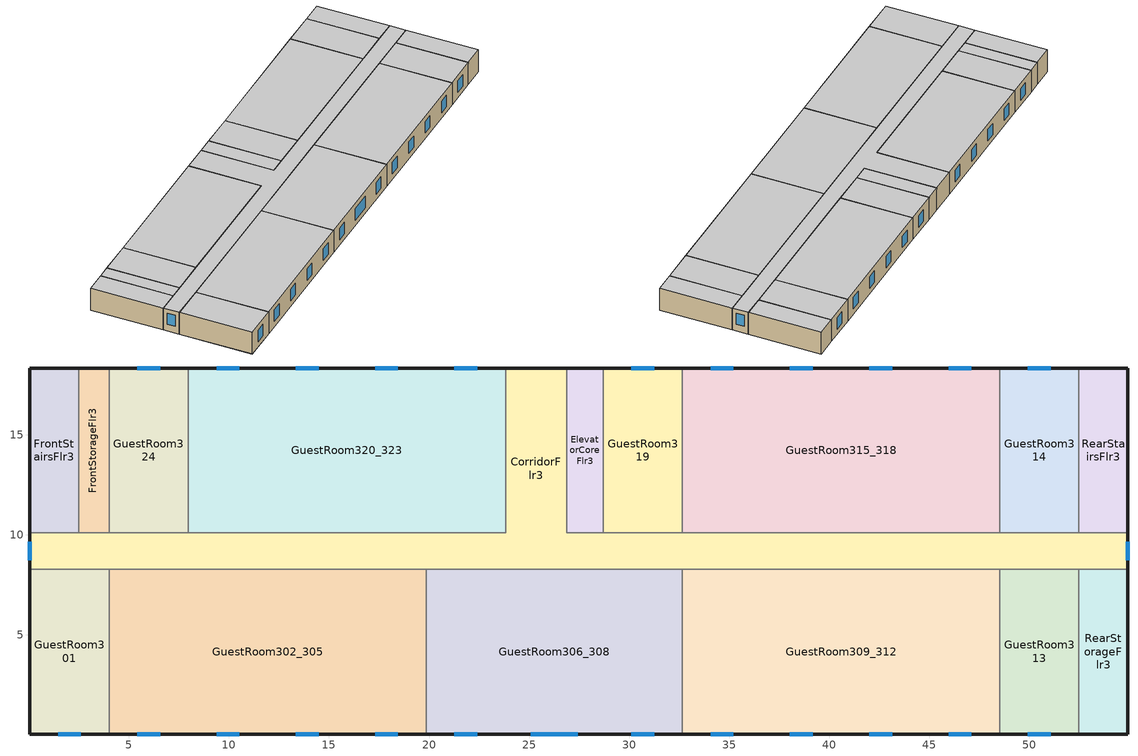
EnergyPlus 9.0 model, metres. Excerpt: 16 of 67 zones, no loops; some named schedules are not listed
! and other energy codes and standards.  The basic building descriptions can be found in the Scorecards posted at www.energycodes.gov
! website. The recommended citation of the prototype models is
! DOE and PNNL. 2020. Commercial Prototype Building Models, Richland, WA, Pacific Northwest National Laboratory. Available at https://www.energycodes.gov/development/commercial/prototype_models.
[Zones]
RearStairsFlr3
 floor to RearStairsFlr2 (int_slab_floor): 54.91,10.11 52.47,10.11 52.47,18.34 54.91,18.34 z6.1
 wall outside (res_ext_wall): 54.91,10.11 54.91,18.34 52.47,18.34 z6.1:8.84
 wall to GuestRoom314 (int_wall): 52.47,18.34 52.47,10.11 z6.1:8.84
 wall to CorridorFlr3 (int_wall): 52.47,10.11 54.91,10.11 z6.1:8.84
 ceiling to RearStairsFlr4 (int_slab_ceiling): 52.47,10.11 54.91,10.11 54.91,18.34 52.47,18.34 z8.84
CorridorFlr3
 floor to CorridorFlr2 (int_slab_floor): 54.91,8.28 0.05,8.28 0.05,10.11 23.82,10.11 23.82,18.34 26.87,18.34 26.87,10.11 54.91,10.11 z6.1
 wall outside (res_ext_wall): 54.91,8.28 54.91,10.11 / 26.87,18.34 23.82,18.34 / 0.05,10.11 0.05,8.28 z6.1:8.84
 wall to GuestRoom314 (int_wall): 52.47,10.11 48.51,10.11 z6.1:8.84
 wall to GuestRoom315_318 (int_wall): 48.51,10.11 32.66,10.11 z6.1:8.84
 wall to GuestRoom319 (int_wall): 32.66,10.11 28.7,10.11 z6.1:8.84
 wall to ElevatorCoreFlr3 (int_wall): 28.7,10.11 26.87,10.11 26.87,18.34 z6.1:8.84
 wall to GuestRoom320_323 (int_wall): 23.82,18.34 23.82,10.11 7.97,10.11 z6.1:8.84
 wall to GuestRoom324 (int_wall): 7.97,10.11 4.01,10.11 z6.1:8.84
 wall to FrontStorageFlr3 (int_wall): 4.01,10.11 2.49,10.11 z6.1:8.84
 wall to FrontStairsFlr3 (int_wall): 2.49,10.11 0.05,10.11 z6.1:8.84
 wall to GuestRoom301 (int_wall): 0.05,8.28 4.01,8.28 z6.1:8.84
 wall to GuestRoom302_305 (int_wall): 4.01,8.28 19.86,8.28 z6.1:8.84
 wall to GuestRoom306_308 (int_wall): 19.86,8.28 32.66,8.28 z6.1:8.84
 wall to GuestRoom309_312 (int_wall): 32.66,8.28 48.51,8.28 z6.1:8.84
 wall to GuestRoom313 (int_wall): 48.51,8.28 52.47,8.28 z6.1:8.84
 wall to RearStorageFlr3 (int_wall): 52.47,8.28 54.91,8.28 z6.1:8.84
 window (ResWindow_U_0.51_SHGC_0.25): 54.91,8.73 54.91,9.66 / 0.05,9.66 0.05,8.73 z6.94:8.36
 ceiling to CorridorFlr4 (int_slab_ceiling): 0.05,8.28 54.91,8.28 54.91,10.11 26.87,10.11 26.87,18.34 23.82,18.34 23.82,10.11 0.05,10.11 z8.84
RearStorageFlr3
 floor to RearStorageFlr2 (int_slab_floor): 54.91,0.05 52.47,0.05 52.47,8.28 54.91,8.28 z6.1
 wall outside (res_ext_wall): 52.47,0.05 54.91,0.05 54.91,8.28 z6.1:8.84
 wall to GuestRoom313 (int_wall): 52.47,8.28 52.47,0.05 z6.1:8.84
 ceiling to RearStorageFlr4 (int_slab_ceiling): 52.47,0.05 54.91,0.05 54.91,8.28 52.47,8.28 z8.84
GuestRoom301
 floor to GuestRoom201 (int_slab_floor): 4.01,0.05 0.05,0.05 0.05,8.28 4.01,8.28 z6.1
 wall outside (res_ext_wall): 0.05,8.28 0.05,0.05 4.01,0.05 z6.1:8.84
 wall to GuestRoom302_305 (int_wall): 4.01,0.05 4.01,8.28 z6.1:8.84
 window (ResWindow_U_0.51_SHGC_0.25): 1.46,0.05 2.6,0.05 z6.75:8.19
 ceiling to GuestRoom401 (int_slab_ceiling): 0.05,0.05 4.01,0.05 4.01,8.28 0.05,8.28 z8.84
GuestRoom302_305
 floor to GuestRoom202_205 (int_slab_floor): 19.86,0.05 4.01,0.05 4.01,8.28 19.86,8.28 z6.1
 wall outside (res_ext_wall): 4.01,0.05 19.86,0.05 z6.1:8.84
 wall to GuestRoom306_308 (int_wall): 19.86,0.05 19.86,8.28 z6.1:8.84
 window (ResWindow_U_0.51_SHGC_0.25): 5.42,0.05 6.56,0.05 / 9.39,0.05 10.52,0.05 / 13.35,0.05 14.49,0.05 / 17.31,0.05 18.45,0.05 z6.75:8.19
 ceiling to GuestRoom402_405 (int_slab_ceiling): 4.01,0.05 19.86,0.05 19.86,8.28 4.01,8.28 z8.84
GuestRoom306_308
 floor to GuestRoom206_208 (int_slab_floor): 32.66,0.05 19.86,0.05 19.86,8.28 32.66,8.28 z6.1
 wall outside (res_ext_wall): 19.86,0.05 32.66,0.05 z6.1:8.84
 wall to GuestRoom309_312 (int_wall): 32.66,0.05 32.66,8.28 z6.1:8.84
 window (ResWindow_U_0.51_SHGC_0.25): 21.27,0.05 22.41,0.05 / 25.08,0.05 27.44,0.05 / 30.11,0.05 31.25,0.05 z6.75:8.19
 ceiling to GuestRoom406_408 (int_slab_ceiling): 19.86,0.05 32.66,0.05 32.66,8.28 19.86,8.28 z8.84
GuestRoom309_312
 floor to GuestRoom209_212 (int_slab_floor): 48.51,0.05 32.66,0.05 32.66,8.28 48.51,8.28 z6.1
 wall outside (res_ext_wall): 32.66,0.05 48.51,0.05 z6.1:8.84
 wall to GuestRoom313 (int_wall): 48.51,0.05 48.51,8.28 z6.1:8.84
 window (ResWindow_U_0.51_SHGC_0.25): 34.07,0.05 35.21,0.05 / 38.04,0.05 39.18,0.05 / 42,0.05 43.14,0.05 / 45.96,0.05 47.1,0.05 z6.75:8.19
 ceiling to GuestRoom409_412 (int_slab_ceiling): 32.66,0.05 48.51,0.05 48.51,8.28 32.66,8.28 z8.84
GuestRoom313
 floor to GuestRoom213 (int_slab_floor): 52.47,0.05 48.51,0.05 48.51,8.28 52.47,8.28 z6.1
 wall outside (res_ext_wall): 48.51,0.05 52.47,0.05 z6.1:8.84
 window (ResWindow_U_0.51_SHGC_0.25): 49.92,0.05 51.06,0.05 z6.75:8.19
 ceiling to GuestRoom413 (int_slab_ceiling): 48.51,0.05 52.47,0.05 52.47,8.28 48.51,8.28 z8.84
GuestRoom314
 floor to GuestRoom214 (int_slab_floor): 52.47,10.11 48.51,10.11 48.51,18.34 52.47,18.34 z6.1
 wall outside (res_ext_wall): 52.47,18.34 48.51,18.34 z6.1:8.84
 wall to GuestRoom315_318 (int_wall): 48.51,18.34 48.51,10.11 z6.1:8.84
 window (ResWindow_U_0.51_SHGC_0.25): 51.06,18.34 49.92,18.34 z6.75:8.19
 ceiling to GuestRoom414 (int_slab_ceiling): 48.51,10.11 52.47,10.11 52.47,18.34 48.51,18.34 z8.84
GuestRoom315_318
 floor to GuestRoom215_218 (int_slab_floor): 48.51,10.11 32.66,10.11 32.66,18.34 48.51,18.34 z6.1
 wall outside (res_ext_wall): 48.51,18.34 32.66,18.34 z6.1:8.84
 wall to GuestRoom319 (int_wall): 32.66,18.34 32.66,10.11 z6.1:8.84
 window (ResWindow_U_0.51_SHGC_0.25): 47.1,18.34 45.96,18.34 / 43.14,18.34 42,18.34 / 39.18,18.34 38.04,18.34 / 35.21,18.34 34.07,18.34 z6.75:8.19
 ceiling to GuestRoom415_418 (int_slab_ceiling): 32.66,10.11 48.51,10.11 48.51,18.34 32.66,18.34 z8.84
ElevatorCoreFlr3
 floor to ElevatorCoreFlr2 (int_slab_floor): 28.7,10.11 26.87,10.11 26.87,18.34 28.7,18.34 z6.1
 wall outside (res_ext_wall): 28.7,18.34 26.87,18.34 z6.1:8.84
 wall to GuestRoom319 (int_wall): 28.7,10.11 28.7,18.34 z6.1:8.84
 ceiling to ElevatorCoreFlr4 (int_slab_ceiling): 26.87,10.11 28.7,10.11 28.7,18.34 26.87,18.34 z8.84
GuestRoom319
 floor to GuestRoom219 (int_slab_floor): 32.66,10.11 28.7,10.11 28.7,18.34 32.66,18.34 z6.1
 wall outside (res_ext_wall): 32.66,18.34 28.7,18.34 z6.1:8.84
 window (ResWindow_U_0.51_SHGC_0.25): 31.25,18.34 30.11,18.34 z6.75:8.19
 ceiling to GuestRoom419 (int_slab_ceiling): 28.7,10.11 32.66,10.11 32.66,18.34 28.7,18.34 z8.84
GuestRoom320_323
 floor to GuestRoom220_223 (int_slab_floor): 23.82,10.11 7.97,10.11 7.97,18.34 23.82,18.34 z6.1
 wall outside (res_ext_wall): 23.82,18.34 7.97,18.34 z6.1:8.84
 wall to GuestRoom324 (int_wall): 7.97,18.34 7.97,10.11 z6.1:8.84
 window (ResWindow_U_0.51_SHGC_0.25): 22.41,18.34 21.27,18.34 / 18.45,18.34 17.31,18.34 / 14.49,18.34 13.35,18.34 / 10.52,18.34 9.39,18.34 z6.75:8.19
 ceiling to GuestRoom420_423 (int_slab_ceiling): 7.97,10.11 23.82,10.11 23.82,18.34 7.97,18.34 z8.84
GuestRoom324
 floor to GuestRoom224 (int_slab_floor): 7.97,10.11 4.01,10.11 4.01,18.34 7.97,18.34 z6.1
 wall outside (res_ext_wall): 7.97,18.34 4.01,18.34 z6.1:8.84
 wall to FrontStorageFlr3 (int_wall): 4.01,18.34 4.01,10.11 z6.1:8.84
 window (ResWindow_U_0.51_SHGC_0.25): 6.56,18.34 5.42,18.34 z6.75:8.19
 ceiling to GuestRoom424 (int_slab_ceiling): 4.01,10.11 7.97,10.11 7.97,18.34 4.01,18.34 z8.84
FrontStorageFlr3
 floor to FrontStorageFlr2 (int_slab_floor): 4.01,10.11 2.49,10.11 2.49,18.34 4.01,18.34 z6.1
 wall outside (res_ext_wall): 4.01,18.34 2.49,18.34 z6.1:8.84
 wall to FrontStairsFlr3 (int_wall): 2.49,18.34 2.49,10.11 z6.1:8.84
 ceiling to FrontStorageFlr4 (int_slab_ceiling): 2.49,10.11 4.01,10.11 4.01,18.34 2.49,18.34 z8.84
FrontStairsFlr3
 floor to FrontStairsFlr2 (int_slab_floor): 2.49,10.11 0.05,10.11 0.05,18.34 2.49,18.34 z6.1
 wall outside (res_ext_wall): 2.49,18.34 0.05,18.34 0.05,10.11 z6.1:8.84
 ceiling to FrontStairsFlr4 (int_slab_ceiling): 0.05,10.11 2.49,10.11 2.49,18.34 0.05,18.34 z8.84
[Building]
HotelSmall: North Axis {deg}=90; Terrain=Suburbs; Loads Convergence Tolerance Value=0.04; Temperature Convergence Tolerance Value {deltaC}=0.4; Solar Distribution=FullExterior; Maximum Number of Warmup Days=25; Minimum Number of Warmup Days=6
[Site:Location]
Site:Location=Ho.Chi.Minh.City-Tan.Son.Nhat.AP_VNM WMO=489000; Latitude {N+ S-}=10.82; Longitude {W- E+}=106.67; Time Zone Relative to GMT {GMT+/-}=7; Elevation {m}=5
[SizingPeriod:DesignDay] Day of Month=21; Dry-Bulb Temperature Range Modifier Type=DefaultMultipliers; Humidity Condition Type=Wetbulb; Barometric Pressure {Pa}=101265; Rain {Yes/No}=No; Snow on ground {Yes/No}=No; Daylight Savings Time Indicator=No
Name | Month | Day Type | Maximum Dry-Bulb Temperature {C} | Daily Dry-Bulb Temperature Range {C} | Wetbulb at Maximum Dry-Bulb {C} | Wind Speed {m/s} design conditions vs. traditional 6.71 m/s (15 mph) | Wind Direction {Degrees; N=0, S=180} | Solar Model Indicator | Clearness {0.0 to 1.1} | Wind Speed {m/s} design conditions vs. traditional 3.35 m/s (7mph) | ASHRAE Clear Sky Optical Depth for Beam Irradiance (taub) | ASHRAE Clear Sky Optical Depth for Diffuse Irradiance (taud)
Ho.Chi.Minh.City-Tan.Son.Nhat.AP_VNM Ann Htg 99.6% Condns DB | 12 | WinterDesignDay | 20.1 | 0 | 20.1 | 1.8 | 0 | ASHRAEClearSky | 0
Ho.Chi.Minh.City-Tan.Son.Nhat.AP_VNM Ann Clg .4% Condns DB=>MWB | 4 | SummerDesignDay | 35.2 | 8.5 | 25.8 |  | 160 | ASHRAETau |  | 4.1 | 0.542 | 1.901
[Site:WaterMainsTemperature]
Calculation Method=Correlation; Annual average outdoor air temperature {C}=27.6; Maximum difference in monthly average outdoor air temperatures {C}=3.2
[Site:GroundTemperature:FCfactorMethod]
January Ground Temperature {C}=26.9; February Ground Temperature {C}=26.7; March Ground Temperature {C}=26; April Ground Temperature {C}=26.4; May Ground Temperature {C}=27.5; June Ground Temperature {C}=28.3; July Ground Temperature {C}=29.2; August Ground Temperature {C}=29; September Ground Temperature {C}=28.9; October Ground Temperature {C}=27.2; November Ground Temperature {C}=27.5; December Ground Temperature {C}=27.6
[Material:NoMass]
CP02 CARPET PAD: VeryRough, 0.21648, 0.9, 0.7, 0.8
Res_Exterior_Wall_Insulation: MediumSmooth, 1.90342, 0.9, 0.7, 0.7
[Construction]
int_wall: G01 13mm gypsum board, G01 13mm gypsum board
int_slab_floor: 100mm Normalweight concrete floor, CP02 CARPET PAD
int_slab_ceiling: CP02 CARPET PAD, 100mm Normalweight concrete floor
res_ext_wall: F07 25mm stucco, G01 16mm gypsum board, Res_Exterior_Wall_Insulation, G01 16mm gypsum board
ResWindow_U_0.51_SHGC_0.25: Residential Window Glazing Layer
[Material]
Name | Roughness | Thickness {m} | Conductivity {W/m-K} | Density {kg/m3} | Specific Heat {J/kg-K} | Thermal Absorptance | Solar Absorptance | Visible Absorptance | Absorptance:Thermal | Absorptance:Solar | Absorptance:Visible
F07 25mm stucco | Smooth | 0.0254 | 0.72 | 1856 | 840 | 0.9 | 0.7 | 0.7
G01 13mm gypsum board | Smooth | 0.0127 | 0.16 | 800 | 1090 |  |  |  | 0.9 | 0.7 | 0.5
G01 16mm gypsum board | MediumSmooth | 0.0159 | 0.16 | 800 | 1090
100mm Normalweight concrete floor | MediumRough | 0.1016 | 2.31 | 2322 | 832
[WindowMaterial:SimpleGlazingSystem]
Residential Window Glazing Layer: U-Factor {W/m2-K}=2.89591; Solar Heat Gain Coefficient=0.25; Visible Transmittance=0.25
[Zone] Type=1; Multiplier=1
RearStairsFlr3; CorridorFlr3; RearStorageFlr3; GuestRoom301; GuestRoom302_305; GuestRoom306_308; GuestRoom309_312; GuestRoom313; GuestRoom314; GuestRoom315_318; ElevatorCoreFlr3; GuestRoom319; GuestRoom320_323; GuestRoom324; FrontStorageFlr3; FrontStairsFlr3
[People] Number of People Calculation Method=People; Fraction Radiant=0.3; Sensible Heat Fraction=autocalculate; Activity Level Schedule=Activity_Sch; Mean Radiant Temperature Calculation Type=ZoneAveraged
Name | Zone or ZoneList | Number of People Schedule | Number of People
CorridorFlr3_People | CorridorFlr3 | AlwaysOff | 0
ElevatorCoreFlr3_People | ElevatorCoreFlr3 | AlwaysOff | 0
FrontStairsFlr3_People | FrontStairsFlr3 | AlwaysOff | 0
FrontStorageFlr3_People | FrontStorageFlr3 | AlwaysOff | 0
GuestRoom301_People | GuestRoom301 | AlwaysOff | 1.5
GuestRoom302_305_People | GuestRoom302_305 | AlwaysOff | 6
GuestRoom306_308_People | GuestRoom306_308 | AlwaysOff | 4.5
GuestRoom309_312_People | GuestRoom309_312 | GuestRoom_Occ_Sch | 6
GuestRoom313_People | GuestRoom313 | AlwaysOff | 1.5
GuestRoom314_People | GuestRoom314 | GuestRoom_Occ_Sch | 1.5
GuestRoom315_318_People | GuestRoom315_318 | GuestRoom_Occ_Sch | 6
GuestRoom319_People | GuestRoom319 | AlwaysOff | 1.5
GuestRoom320_323_People | GuestRoom320_323 | GuestRoom_Occ_Sch | 6
GuestRoom324_People | GuestRoom324 | AlwaysOff | 1.5
RearStairsFlr3_People | RearStairsFlr3 | AlwaysOff | 0
RearStorageFlr3_People | RearStorageFlr3 | AlwaysOff | 0
[Lights] Design Level Calculation Method=Watts/Area; Lighting Level {W}=0; Return Air Fraction=0; Fraction Radiant=0.7; Fraction Visible=0.2; Fraction Replaceable=1
Name | Zone or ZoneList | Schedule | Watts per Zone Floor Area {W/m2}
CorridorFlr3_Lights | CorridorFlr3 | BLDG_LIGHT_CORRIDOR_SCH | 6.39376
ElevatorCoreFlr3_Lights | ElevatorCoreFlr3 | AlwaysOff | 0
FrontStairsFlr3_Lights | FrontStairsFlr3 | BLDG_LIGHT_STAIR_SCH | 5.61876
FrontStorageFlr3_Lights | FrontStorageFlr3 | BLDG_LIGHT_STORAGE_SCH | 4.45626
GuestRoom301_Lights | GuestRoom301 | AlwaysOff | 7.45939
GuestRoom302_305_Lights | GuestRoom302_305 | AlwaysOff | 7.45939
GuestRoom306_308_Lights | GuestRoom306_308 | AlwaysOff | 7.45939
GuestRoom309_312_Lights | GuestRoom309_312 | BLDG_LIGHT_GUESTROOM_SCH | 7.45939
GuestRoom313_Lights | GuestRoom313 | AlwaysOff | 7.45939
GuestRoom314_Lights | GuestRoom314 | BLDG_LIGHT_GUESTROOM_SCH | 7.45939
GuestRoom315_318_Lights | GuestRoom315_318 | BLDG_LIGHT_GUESTROOM_SCH | 7.45939
GuestRoom319_Lights | GuestRoom319 | AlwaysOff | 7.45939
GuestRoom320_323_Lights | GuestRoom320_323 | BLDG_LIGHT_GUESTROOM_SCH | 7.45939
GuestRoom324_Lights | GuestRoom324 | AlwaysOff | 7.45939
RearStairsFlr3_Lights | RearStairsFlr3 | BLDG_LIGHT_STAIR_SCH | 5.61876
RearStorageFlr3_Lights | RearStorageFlr3 | BLDG_LIGHT_STORAGE_SCH | 4.45626
[ElectricEquipment] Fraction Latent=0; Fraction Radiant=0.5; Fraction Lost=0
Name | Zone or ZoneList | Schedule | Design Level Calculation Method | Design Level {W} | Watts per Zone Floor Area {W/m2}
CorridorFlr3_PlugLoad | CorridorFlr3 | AlwaysOff | EquipmentLevel | 0
ElevatorCoreFlr3_PlugLoad | ElevatorCoreFlr3 | AlwaysOff | EquipmentLevel | 0
FrontStairsFlr3_PlugLoad | FrontStairsFlr3 | AlwaysOff | EquipmentLevel | 0
FrontStorageFlr3_PlugLoad | FrontStorageFlr3 | AlwaysOff | EquipmentLevel | 0
GuestRoom301_PlugLoad | GuestRoom301 | AlwaysOff | Watts/Area |  | 11.8935
GuestRoom302_305_PlugLoad | GuestRoom302_305 | AlwaysOff | Watts/Area |  | 11.8935
GuestRoom306_308_PlugLoad | GuestRoom306_308 | AlwaysOff | Watts/Area |  | 11.8935
GuestRoom309_312_PlugLoad | GuestRoom309_312 | Guestroom_Eqp_Sch_Base | Watts/Area |  | 11.8935
GuestRoom313_PlugLoad | GuestRoom313 | AlwaysOff | Watts/Area |  | 11.8935
GuestRoom314_PlugLoad | GuestRoom314 | Guestroom_Eqp_Sch_Base | Watts/Area |  | 11.8935
GuestRoom315_318_PlugLoad | GuestRoom315_318 | Guestroom_Eqp_Sch_Base | Watts/Area |  | 11.8935
GuestRoom319_PlugLoad | GuestRoom319 | AlwaysOff | Watts/Area |  | 11.8935
GuestRoom320_323_PlugLoad | GuestRoom320_323 | Guestroom_Eqp_Sch_Base | Watts/Area |  | 11.8935
GuestRoom324_PlugLoad | GuestRoom324 | AlwaysOff | Watts/Area |  | 11.8935
RearStairsFlr3_PlugLoad | RearStairsFlr3 | AlwaysOff | EquipmentLevel | 0
RearStorageFlr3_PlugLoad | RearStorageFlr3 | AlwaysOff | EquipmentLevel | 0
[ZoneInfiltration:DesignFlowRate] Design Flow Rate Calculation Method=Flow/ExteriorArea; Design Flow Rate {m3/s}=0; Flow per Exterior Surface Area {m3/s-m2}=0.00056896; Constant Term Coefficient=0; Temperature Term Coefficient=0; Velocity Term Coefficient=0.224; Velocity Squared Term Coefficient=0
Name | Zone or ZoneList | Schedule
CorridorFlr3_Infiltration | CorridorFlr3 | AlwaysOn
ElevatorCoreFlr3_Infiltration | ElevatorCoreFlr3 | AlwaysOn
FrontStairsFlr3_Infiltration | FrontStairsFlr3 | AlwaysOn
FrontStorageFlr3_Infiltration | FrontStorageFlr3 | AlwaysOn
GuestRoom301_Infiltration | GuestRoom301 | GuestRoom_Infil_Sch
GuestRoom302_305_Infiltration | GuestRoom302_305 | GuestRoom_Infil_Sch
GuestRoom306_308_Infiltration | GuestRoom306_308 | GuestRoom_Infil_Sch
GuestRoom309_312_Infiltration | GuestRoom309_312 | GuestRoom_Infil_Sch
GuestRoom313_Infiltration | GuestRoom313 | GuestRoom_Infil_Sch
GuestRoom314_Infiltration | GuestRoom314 | GuestRoom_Infil_Sch
GuestRoom315_318_Infiltration | GuestRoom315_318 | GuestRoom_Infil_Sch
GuestRoom319_Infiltration | GuestRoom319 | GuestRoom_Infil_Sch
GuestRoom320_323_Infiltration | GuestRoom320_323 | GuestRoom_Infil_Sch
GuestRoom324_Infiltration | GuestRoom324 | GuestRoom_Infil_Sch
RearStairsFlr3_Infiltration | RearStairsFlr3 | AlwaysOn
RearStorageFlr3_Infiltration | RearStorageFlr3 | AlwaysOn
[Exterior:Lights]
Exterior_Lights: Schedule=Exterior_Lgt_ALWAYS_ON; Design Level {W}=2678; Control Option=AstronomicalClock
[Sizing:Zone] Zone Cooling Design Supply Air Temperature Input Method=SupplyAirTemperature; Zone Cooling Design Supply Air Temperature {C}=14; Zone Heating Design Supply Air Temperature Input Method=SupplyAirTemperature; Zone Heating Design Supply Air Temperature {C}=50; Zone Cooling Design Supply Air Humidity Ratio {kgWater/kgDryAir}=0.008; Zone Heating Design Supply Air Humidity Ratio {kgWater/kgDryAir}=0.008; Cooling Design Air Flow Method=DesignDay; Cooling Design Air Flow Rate {m3/s}=0; Cooling Minimum Air Flow Fraction=0; Heating Design Air Flow Method=DesignDay; Heating Design Air Flow Rate {m3/s}=0; Heating Maximum Air Flow Fraction=0
Name | Design Specification Outdoor Air Object
RearStairsFlr3 | SZ DSOA RearStairsFlr3
CorridorFlr3 | SZ DSOA CorridorFlr3
GuestRoom301 | SZ DSOA GuestRoom301
GuestRoom302_305 | SZ DSOA GuestRoom302_305
GuestRoom306_308 | SZ DSOA GuestRoom306_308
GuestRoom309_312 | SZ DSOA GuestRoom309_312
GuestRoom313 | SZ DSOA GuestRoom313
GuestRoom314 | SZ DSOA GuestRoom314
GuestRoom315_318 | SZ DSOA GuestRoom315_318
GuestRoom319 | SZ DSOA GuestRoom319
GuestRoom320_323 | SZ DSOA GuestRoom320_323
GuestRoom324 | SZ DSOA GuestRoom324
FrontStairsFlr3 | SZ DSOA FrontStairsFlr3
[ZoneControl:Thermostat]
Name | Zone or ZoneList | Control Type Schedule | Control 1
301 Thermostat | GuestRoom301 | COMPACT HVAC-ALWAYS 4 | VacGuestRoom Thermostat Dual SP Control
302_305 Thermostat | GuestRoom302_305 | COMPACT HVAC-ALWAYS 4 | VacGuestRoom Thermostat Dual SP Control
306_308 Thermostat | GuestRoom306_308 | COMPACT HVAC-ALWAYS 4 | VacGuestRoom Thermostat Dual SP Control
309_312 Thermostat | GuestRoom309_312 | COMPACT HVAC-ALWAYS 4 | N OccGuestRoom Thermostat Dual SP Control
313 Thermostat | GuestRoom313 | COMPACT HVAC-ALWAYS 4 | VacGuestRoom Thermostat Dual SP Control
314 Thermostat | GuestRoom314 | COMPACT HVAC-ALWAYS 4 | S OccGuestRoom Thermostat Dual SP Control
315_318 Thermostat | GuestRoom315_318 | COMPACT HVAC-ALWAYS 4 | S OccGuestRoom Thermostat Dual SP Control
319 Thermostat | GuestRoom319 | COMPACT HVAC-ALWAYS 4 | VacGuestRoom Thermostat Dual SP Control
320_323 Thermostat | GuestRoom320_323 | COMPACT HVAC-ALWAYS 4 | S OccGuestRoom Thermostat Dual SP Control
324 Thermostat | GuestRoom324 | COMPACT HVAC-ALWAYS 4 | VacGuestRoom Thermostat Dual SP Control
RearStairsFlr3 Thermostat | RearStairsFlr3 | COMPACT HVAC-ALWAYS 1 | SemiHeated_HtgSP
FrontStairsFlr3 Thermostat | FrontStairsFlr3 | COMPACT HVAC-ALWAYS 1 | SemiHeated_HtgSP
CorridorFlr3 Thermostat | CorridorFlr3 | COMPACT HVAC-ALWAYS 4 | CommonArea Thermostat Dual SP Control
[Zone equipment]
GuestRoom301: 301 PTAC
GuestRoom302_305: 302_305 PTAC
GuestRoom306_308: 306_308 PTAC
GuestRoom309_312: 309_312 PTAC
GuestRoom313: 313 PTAC
GuestRoom314: 314 PTAC
GuestRoom315_318: 315_318 PTAC
GuestRoom319: 319 PTAC
GuestRoom320_323: 320_323 PTAC
GuestRoom324: 324 PTAC
CorridorFlr3: CorridorFlr3 PTAC
RearStairsFlr3: RearStairsFlr3 UnitHeater
FrontStairsFlr3: FrontStairsFlr3 UnitHeater
[Fan:OnOff] Availability Schedule=AlwaysOn; Fan Total Efficiency=0.52; Pressure Rise {Pa}=331.17; Motor Efficiency=0.8; Motor In Airstream Fraction=1
Name | Maximum Flow Rate {m3/s}
101 PTAC Supply Fan; 102 PTAC Supply Fan; 103 PTAC Supply Fan; 104 PTAC Supply Fan; 105 PTAC Supply Fan; 201 PTAC Supply Fan; 213 PTAC Supply Fan; 214 PTAC Supply Fan; 219 PTAC Supply Fan; 224 PTAC Supply Fan; 301 PTAC Supply Fan | 0.13
202_205 PTAC Supply Fan; 209_212 PTAC Supply Fan; 215_218 PTAC Supply Fan; 220_223 PTAC Supply Fan; 302_305 PTAC Supply Fan; 309_312 PTAC Supply Fan | 0.52
206_208 PTAC Supply Fan; 306_308 PTAC Supply Fan | 0.39
[ZoneVentilation:WindandStackOpenArea] Opening Area {m2}=0.0021; Opening Area Fraction Schedule=Sliding_Doors_Ventilation_Availability_SCH; Opening Effectiveness=autocalculate; Height Difference {m}=5.7909; Discharge Coefficient for Opening=autocalculate; Minimum Indoor Temperature {C}=18.89; Maximum Indoor Temperature {C}=25.56; Delta Temperature {deltaC}=-100; Minimum Outdoor Temperature {C}=15.56; Maximum Outdoor Temperature {C}=26.67; Maximum Wind Speed {m/s}=40
Name | Zone | Effective Angle {deg}
GUESTROOM309_312 Sliding Door Ventilation | GUESTROOM309_312 | 0
GUESTROOM314 Sliding Door Ventilation | GUESTROOM314 | 180
GUESTROOM315_318 Sliding Door Ventilation | GUESTROOM315_318 | 180
GUESTROOM320_323 Sliding Door Ventilation | GUESTROOM320_323 | 180
